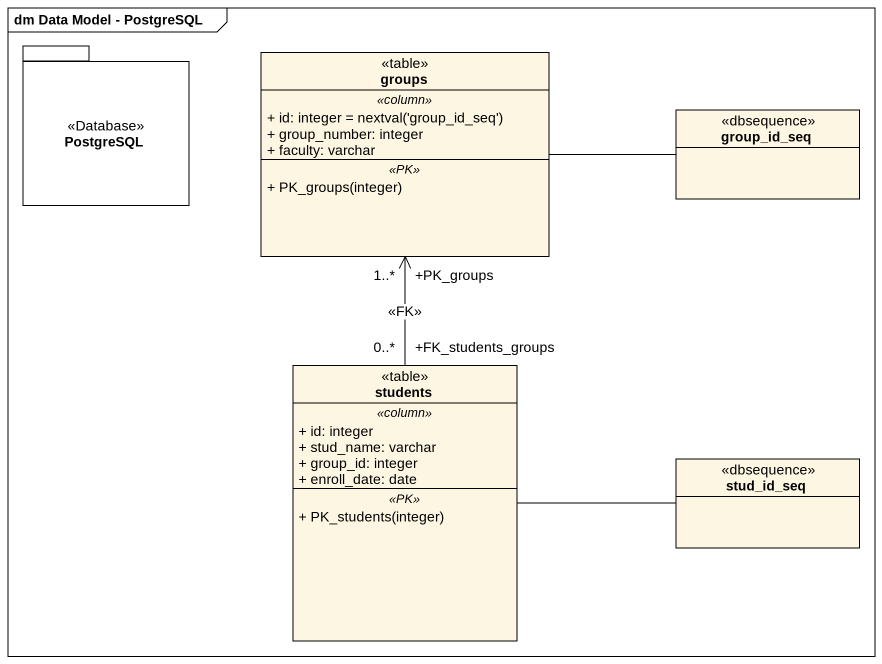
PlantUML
@startuml
mainframe dm Data Model - PostgreSQL
hide circle
hide empty members
skinparam classAttributeIconSize 0
package PostgreSQL <<Database>> {
}
class groups <<table>> {
  .. <<column>> ..
  {field} + id: integer = nextval('group_id_seq')
  + group_number: integer
  + faculty: varchar
  .. <<PK>> ..
  + PK_groups(integer)
}
class group_id_seq <<dbsequence>>
class students <<table>> {
  .. <<column>> ..
  + id: integer
  + stud_name: varchar
  + group_id: integer
  + enroll_date: date
  .. <<PK>> ..
  + PK_students(integer)
}
class stud_id_seq <<dbsequence>>
group_id_seq -left- groups
students "+FK_students_groups\n0..*" -up-> "+PK_groups\n1..*" groups : <<FK>>
stud_id_seq -left- students
@enduml
